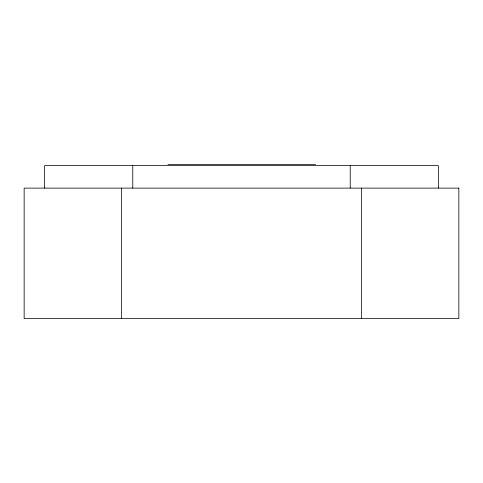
<?xml version="1.0" encoding="UTF-8"?>
<svg xmlns="http://www.w3.org/2000/svg" width="483" height="483" viewBox="0 0 483 483"><rect width="100%" height="100%" fill="white"/><g stroke="black" fill="none" stroke-linecap="round" stroke-linejoin="round"><path stroke-width="0.72" d="M168.018 164.431L315.58 164.431M438.383 188.129L438.383 165.597L44.617 165.597L44.617 188.129M361.532 188.11L361.532 318.569M350.229 165.597L350.229 188.104M132.771 165.597L132.771 188.129M121.468 188.11L121.468 318.569M458.85 188.11L24.15 188.11L24.15 318.569L458.85 318.569L458.85 188.11"/></g></svg>
